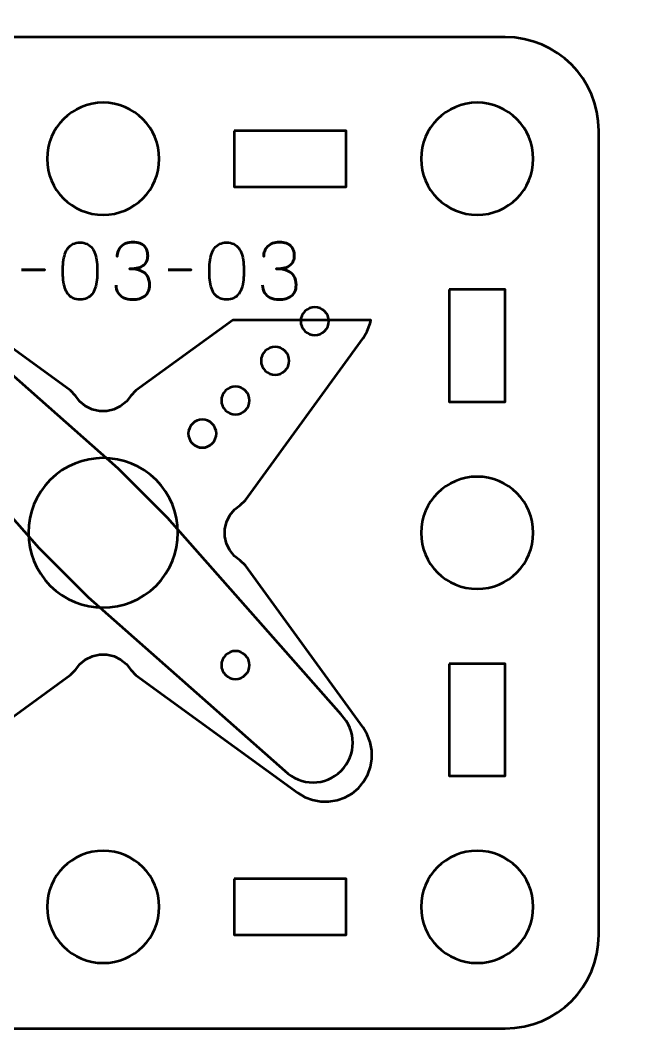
# Model space of a CAD drawing. Header units: centimetres. Extents: x -21 to 0, y -29.7 to 0.
# Drawn here: x -14.74 to -11.5, y -15.71 to -10.31 of the extents above; entities that cross this region are included whole.
import ezdxf

# ---------------------------------------------------------------- set-up
doc = ezdxf.new("R2010")
doc.units = ezdxf.units.CM
doc.header["$MEASUREMENT"] = 0
doc.layers.add('Layer 1', color=7, linetype='Continuous')

msp = doc.modelspace()

# ---------------------------------------------------------------- linework, layer by layer
at = {"layer": 'Layer 1', "color": 22, "lineweight": 53}
msp.add_open_spline([(-21.00003, -29.19995), (-21.00003, -29.19995), (-21.00003, -0.49992), (-21.00003, -0.49992), (-21.00003, -0.49992), (-21.00003, -0.22295), (-20.77694, 0.00004), (-20.49994, 0.00004), (-20.49994, 0.00004), (-20.49994, 0.00004), (-0.50008, 0.00004), (-0.50008, 0.00004), (-0.50008, 0.00004), (-0.22294, 0.00004), (0.00002, -0.22295), (0.00002, -0.49992), (0.00002, -0.49992), (0.00002, -0.49992), (0.00002, -29.19995), (0.00002, -29.19995), (0.00002, -29.19995), (0.00002, -29.47695), (-0.22294, -29.70004), (-0.50008, -29.70004), (-0.50008, -29.70004), (-0.50008, -29.70004), (-20.49994, -29.70004), (-20.49994, -29.70004), (-20.49994, -29.70004), (-20.77694, -29.70004), (-21.00003, -29.47695), (-21.00003, -29.19995)], degree=3, knots=[0, 0, 0, 0, 0.125, 0.125, 0.125, 0.125, 0.25, 0.25, 0.25, 0.25, 0.375, 0.375, 0.375, 0.375, 0.5, 0.5, 0.5, 0.5, 0.625, 0.625, 0.625, 0.625, 0.75, 0.75, 0.75, 0.75, 0.875, 0.875, 0.875, 0.875, 1, 1, 1, 1], dxfattribs=at)
at = {"layer": 'Layer 1', "color": 2, "lineweight": 53}
msp.add_open_spline([(-16.44994, -10.39997), (-16.44994, -10.39997), (-12.15007, -10.39997), (-12.15007, -10.39997), (-12.15007, -10.39997), (-11.87293, -10.39997), (-11.64997, -10.62306), (-11.64997, -10.90006), (-11.64997, -10.90006), (-11.64997, -10.90006), (-11.64997, -15.19993), (-11.64997, -15.19993), (-11.64997, -15.19993), (-11.64997, -15.47707), (-11.87293, -15.70003), (-12.15007, -15.70003), (-12.15007, -15.70003), (-12.15007, -15.70003), (-16.44994, -15.70003), (-16.44994, -15.70003), (-16.44994, -15.70003), (-16.72694, -15.70003), (-16.95003, -15.47707), (-16.95003, -15.19993), (-16.95003, -15.19993), (-16.95003, -15.19993), (-16.95003, -10.90006), (-16.95003, -10.90006), (-16.95003, -10.90006), (-16.95003, -10.62306), (-16.72694, -10.39997), (-16.44994, -10.39997)], degree=3, knots=[0, 0, 0, 0, 0.125, 0.125, 0.125, 0.125, 0.25, 0.25, 0.25, 0.25, 0.375, 0.375, 0.375, 0.375, 0.5, 0.5, 0.5, 0.5, 0.625, 0.625, 0.625, 0.625, 0.75, 0.75, 0.75, 0.75, 0.875, 0.875, 0.875, 0.875, 1, 1, 1, 1], dxfattribs=at)
at = {"layer": 'Layer 1', "lineweight": 53}
for points in [[(-13.99993, -11.05), (-13.99993, -11.21577), (-14.1343, -11.35), (-14.29993, -11.35), (-14.29993, -11.35), (-14.4657, -11.35), (-14.59993, -11.21577), (-14.59993, -11.05), (-14.59993, -11.05), (-14.59993, -10.88433), (-14.4657, -10.74999), (-14.29993, -10.74999), (-14.29993, -10.74999), (-14.1343, -10.74999), (-13.99993, -10.88433), (-13.99993, -11.05)], [(-12, -11.05), (-12, -11.21577), (-12.13433, -11.35), (-12.3, -11.35), (-12.3, -11.35), (-12.46563, -11.35), (-12.6, -11.21577), (-12.6, -11.05), (-12.6, -11.05), (-12.6, -10.88433), (-12.46563, -10.74999), (-12.3, -10.74999), (-12.3, -10.74999), (-12.13433, -10.74999), (-12, -10.88433), (-12, -11.05)], [(-13.60002, -10.90006), (-13.60002, -10.90006), (-13.00002, -10.90006), (-13.00002, -10.90006), (-13.00002, -10.90006), (-13.00002, -10.90006), (-13.00002, -11.20007), (-13.00002, -11.20007), (-13.00002, -11.20007), (-13.00002, -11.20007), (-13.60002, -11.20007), (-13.60002, -11.20007), (-13.60002, -11.20007), (-13.60002, -11.20007), (-13.60002, -10.90006), (-13.60002, -10.90006)], [(-12.45007, -11.75001), (-12.45007, -11.75001), (-12.15007, -11.75001), (-12.15007, -11.75001), (-12.15007, -11.75001), (-12.15007, -11.75001), (-12.15007, -12.35002), (-12.15007, -12.35002), (-12.15007, -12.35002), (-12.15007, -12.35002), (-12.45007, -12.35002), (-12.45007, -12.35002), (-12.45007, -12.35002), (-12.45007, -12.35002), (-12.45007, -11.75001), (-12.45007, -11.75001)], [(-12, -13.05007), (-12, -13.2157), (-12.13433, -13.35007), (-12.3, -13.35007), (-12.3, -13.35007), (-12.46563, -13.35007), (-12.6, -13.2157), (-12.6, -13.05007), (-12.6, -13.05007), (-12.6, -12.8843), (-12.46563, -12.75007), (-12.3, -12.75007), (-12.3, -12.75007), (-12.13433, -12.75007), (-12, -12.8843), (-12, -13.05007)], [(-12.45007, -13.74998), (-12.45007, -13.74998), (-12.15007, -13.74998), (-12.15007, -13.74998), (-12.15007, -13.74998), (-12.15007, -13.74998), (-12.15007, -14.34998), (-12.15007, -14.34998), (-12.15007, -14.34998), (-12.15007, -14.34998), (-12.45007, -14.34998), (-12.45007, -14.34998), (-12.45007, -14.34998), (-12.45007, -14.34998), (-12.45007, -13.74998), (-12.45007, -13.74998)], [(-13.99993, -15.05), (-13.99993, -15.21567), (-14.1343, -15.35), (-14.29993, -15.35), (-14.29993, -15.35), (-14.4657, -15.35), (-14.59993, -15.21567), (-14.59993, -15.05), (-14.59993, -15.05), (-14.59993, -14.88437), (-14.4657, -14.75), (-14.29993, -14.75), (-14.29993, -14.75), (-14.1343, -14.75), (-13.99993, -14.88437), (-13.99993, -15.05)], [(-12, -15.05), (-12, -15.21567), (-12.13433, -15.35), (-12.3, -15.35), (-12.3, -15.35), (-12.46563, -15.35), (-12.6, -15.21567), (-12.6, -15.05), (-12.6, -15.05), (-12.6, -14.88437), (-12.46563, -14.75), (-12.3, -14.75), (-12.3, -14.75), (-12.13433, -14.75), (-12, -14.88437), (-12, -15.05)], [(-13.60002, -14.89993), (-13.60002, -14.89993), (-13.00002, -14.89993), (-13.00002, -14.89993), (-13.00002, -14.89993), (-13.00002, -14.89993), (-13.00002, -15.19993), (-13.00002, -15.19993), (-13.00002, -15.19993), (-13.00002, -15.19993), (-13.60002, -15.19993), (-13.60002, -15.19993), (-13.60002, -15.19993), (-13.60002, -15.19993), (-13.60002, -14.89993), (-13.60002, -14.89993)]]:
    msp.add_open_spline(points, degree=3, knots=[0, 0, 0, 0, 0.25, 0.25, 0.25, 0.25, 0.5, 0.5, 0.5, 0.5, 0.75, 0.75, 0.75, 0.75, 1, 1, 1, 1], dxfattribs=at)
at = {"layer": 'Layer 1', "color": 30, "lineweight": 53}
for points, knots in [([(-14.42343, -11.80282), (-14.40862, -11.80275), (-14.39585, -11.80014), (-14.38519, -11.79506), (-14.38519, -11.79506), (-14.37461, -11.78998), (-14.36579, -11.78271), (-14.35874, -11.77347), (-14.35874, -11.77347), (-14.35175, -11.76416), (-14.34625, -11.75315), (-14.34216, -11.74045), (-14.34216, -11.74045), (-14.33813, -11.72775), (-14.33524, -11.71385), (-14.33362, -11.69861), (-14.33362, -11.69861), (-14.33192, -11.68337), (-14.33108, -11.66735), (-14.33115, -11.65042), (-14.33115, -11.65042), (-14.33108, -11.63356), (-14.33192, -11.61754), (-14.33362, -11.60237), (-14.33362, -11.60237), (-14.33524, -11.5872), (-14.33813, -11.57323), (-14.34216, -11.56053), (-14.34216, -11.56053), (-14.34625, -11.5479), (-14.35175, -11.5369), (-14.35874, -11.52751), (-14.35874, -11.52751), (-14.36579, -11.5182), (-14.37461, -11.51093), (-14.38519, -11.50585), (-14.38519, -11.50585), (-14.39585, -11.5007), (-14.40862, -11.49809), (-14.42343, -11.49802), (-14.42343, -11.49802), (-14.43825, -11.49809), (-14.45102, -11.5007), (-14.46168, -11.50585), (-14.46168, -11.50585), (-14.47226, -11.51093), (-14.48108, -11.5182), (-14.48813, -11.52751), (-14.48813, -11.52751), (-14.49512, -11.5369), (-14.50062, -11.5479), (-14.50471, -11.56053), (-14.50471, -11.56053), (-14.50874, -11.57323), (-14.51163, -11.5872), (-14.51325, -11.60237), (-14.51325, -11.60237), (-14.51494, -11.61754), (-14.51579, -11.63356), (-14.51572, -11.65042), (-14.51572, -11.65042), (-14.51579, -11.66735), (-14.51494, -11.68337), (-14.51325, -11.69861), (-14.51325, -11.69861), (-14.51163, -11.71385), (-14.50874, -11.72775), (-14.50471, -11.74045), (-14.50471, -11.74045), (-14.50062, -11.75315), (-14.49512, -11.76416), (-14.48813, -11.77347), (-14.48813, -11.77347), (-14.48108, -11.78271), (-14.47226, -11.78998), (-14.46168, -11.79506), (-14.46168, -11.79506), (-14.45102, -11.80014), (-14.43825, -11.80275), (-14.42343, -11.80282)], [0, 0, 0, 0, 0.05, 0.05, 0.05, 0.05, 0.1, 0.1, 0.1, 0.1, 0.15, 0.15, 0.15, 0.15, 0.2, 0.2, 0.2, 0.2, 0.25, 0.25, 0.25, 0.25, 0.3, 0.3, 0.3, 0.3, 0.35, 0.35, 0.35, 0.35, 0.4, 0.4, 0.4, 0.4, 0.45, 0.45, 0.45, 0.45, 0.5, 0.5, 0.5, 0.5, 0.55, 0.55, 0.55, 0.55, 0.6, 0.6, 0.6, 0.6, 0.65, 0.65, 0.65, 0.65, 0.7, 0.7, 0.7, 0.7, 0.75, 0.75, 0.75, 0.75, 0.8, 0.8, 0.8, 0.8, 0.85, 0.85, 0.85, 0.85, 0.9, 0.9, 0.9, 0.9, 0.95, 0.95, 0.95, 0.95, 1, 1, 1, 1]), ([(-14.42343, -11.80282), (-14.40862, -11.80275), (-14.39585, -11.80014), (-14.38519, -11.79506), (-14.38519, -11.79506), (-14.37461, -11.78998), (-14.36579, -11.78271), (-14.35874, -11.77347), (-14.35874, -11.77347), (-14.35175, -11.76416), (-14.34625, -11.75315), (-14.34216, -11.74045), (-14.34216, -11.74045), (-14.33813, -11.72775), (-14.33524, -11.71385), (-14.33362, -11.69861), (-14.33362, -11.69861), (-14.33192, -11.68337), (-14.33108, -11.66735), (-14.33115, -11.65042), (-14.33115, -11.65042), (-14.33108, -11.63356), (-14.33192, -11.61754), (-14.33362, -11.60237), (-14.33362, -11.60237), (-14.33524, -11.5872), (-14.33813, -11.57323), (-14.34216, -11.56053), (-14.34216, -11.56053), (-14.34625, -11.5479), (-14.35175, -11.5369), (-14.35874, -11.52751), (-14.35874, -11.52751), (-14.36579, -11.5182), (-14.37461, -11.51093), (-14.38519, -11.50585), (-14.38519, -11.50585), (-14.39585, -11.5007), (-14.40862, -11.49809), (-14.42343, -11.49802), (-14.42343, -11.49802), (-14.43825, -11.49809), (-14.45102, -11.5007), (-14.46168, -11.50585), (-14.46168, -11.50585), (-14.47226, -11.51093), (-14.48108, -11.5182), (-14.48813, -11.52751), (-14.48813, -11.52751), (-14.49512, -11.5369), (-14.50062, -11.5479), (-14.50471, -11.56053), (-14.50471, -11.56053), (-14.50874, -11.57323), (-14.51163, -11.5872), (-14.51325, -11.60237), (-14.51325, -11.60237), (-14.51494, -11.61754), (-14.51579, -11.63356), (-14.51572, -11.65042), (-14.51572, -11.65042), (-14.51579, -11.66735), (-14.51494, -11.68337), (-14.51325, -11.69861), (-14.51325, -11.69861), (-14.51163, -11.71385), (-14.50874, -11.72775), (-14.50471, -11.74045), (-14.50471, -11.74045), (-14.50062, -11.75315), (-14.49512, -11.76416), (-14.48813, -11.77347), (-14.48813, -11.77347), (-14.48108, -11.78271), (-14.47226, -11.78998), (-14.46168, -11.79506), (-14.46168, -11.79506), (-14.45102, -11.80014), (-14.43825, -11.80275), (-14.42343, -11.80282)], [0, 0, 0, 0, 0.05, 0.05, 0.05, 0.05, 0.1, 0.1, 0.1, 0.1, 0.15, 0.15, 0.15, 0.15, 0.2, 0.2, 0.2, 0.2, 0.25, 0.25, 0.25, 0.25, 0.3, 0.3, 0.3, 0.3, 0.35, 0.35, 0.35, 0.35, 0.4, 0.4, 0.4, 0.4, 0.45, 0.45, 0.45, 0.45, 0.5, 0.5, 0.5, 0.5, 0.55, 0.55, 0.55, 0.55, 0.6, 0.6, 0.6, 0.6, 0.65, 0.65, 0.65, 0.65, 0.7, 0.7, 0.7, 0.7, 0.75, 0.75, 0.75, 0.75, 0.8, 0.8, 0.8, 0.8, 0.85, 0.85, 0.85, 0.85, 0.9, 0.9, 0.9, 0.9, 0.95, 0.95, 0.95, 0.95, 1, 1, 1, 1]), ([(-14.23082, -11.7262), (-14.23075, -11.74144), (-14.22722, -11.7547), (-14.22024, -11.7662), (-14.22024, -11.7662), (-14.21325, -11.77763), (-14.2033, -11.78659), (-14.19032, -11.79301), (-14.19032, -11.79301), (-14.17734, -11.79943), (-14.16175, -11.80268), (-14.14361, -11.80282), (-14.14361, -11.80282), (-14.13, -11.80282), (-14.11765, -11.80141), (-14.10643, -11.79845), (-14.10643, -11.79845), (-14.09528, -11.79548), (-14.08569, -11.7909), (-14.07757, -11.78462), (-14.07757, -11.78462), (-14.06946, -11.77834), (-14.06325, -11.77022), (-14.05881, -11.76035), (-14.05881, -11.76035), (-14.05443, -11.7504), (-14.05225, -11.73847), (-14.05218, -11.7245), (-14.05218, -11.7245), (-14.0521, -11.70588), (-14.05591, -11.69014), (-14.06346, -11.67737), (-14.06346, -11.67737), (-14.07101, -11.6646), (-14.08273, -11.65501), (-14.09846, -11.64845), (-14.09846, -11.64845), (-14.11419, -11.64188), (-14.13437, -11.63857), (-14.15885, -11.63857), (-14.15885, -11.63857), (-14.14058, -11.63864), (-14.12527, -11.63695), (-14.11278, -11.63349), (-14.11278, -11.63349), (-14.10036, -11.63003), (-14.09042, -11.62516), (-14.08294, -11.61881), (-14.08294, -11.61881), (-14.07546, -11.61253), (-14.07003, -11.60505), (-14.06678, -11.59645), (-14.06678, -11.59645), (-14.06346, -11.58791), (-14.06184, -11.57853), (-14.06191, -11.5683), (-14.06191, -11.5683), (-14.06184, -11.55806), (-14.06325, -11.54861), (-14.06607, -11.53986), (-14.06607, -11.53986), (-14.06883, -11.53111), (-14.07334, -11.52342), (-14.07948, -11.51686), (-14.07948, -11.51686), (-14.08562, -11.5103), (-14.09373, -11.50515), (-14.10368, -11.50148), (-14.10368, -11.50148), (-14.1137, -11.49781), (-14.12591, -11.49598), (-14.14023, -11.49591), (-14.14023, -11.49591), (-14.15448, -11.49598), (-14.16697, -11.49809), (-14.17755, -11.50219), (-14.17755, -11.50219), (-14.18821, -11.50628), (-14.19695, -11.51185), (-14.20401, -11.51898), (-14.20401, -11.51898), (-14.21099, -11.5261), (-14.21622, -11.53422), (-14.21967, -11.54339), (-14.21967, -11.54339), (-14.2232, -11.55256), (-14.22489, -11.5623), (-14.22489, -11.57253), (-14.22489, -11.57253), (-14.22489, -11.5623), (-14.2232, -11.55256), (-14.21967, -11.54339), (-14.21967, -11.54339), (-14.21622, -11.53422), (-14.21099, -11.5261), (-14.20401, -11.51898), (-14.20401, -11.51898), (-14.19695, -11.51185), (-14.18821, -11.50628), (-14.17755, -11.50219), (-14.17755, -11.50219), (-14.16697, -11.49809), (-14.15448, -11.49598), (-14.14023, -11.49591), (-14.14023, -11.49591), (-14.12591, -11.49598), (-14.1137, -11.49781), (-14.10368, -11.50148), (-14.10368, -11.50148), (-14.09373, -11.50515), (-14.08562, -11.5103), (-14.07948, -11.51686), (-14.07948, -11.51686), (-14.07334, -11.52342), (-14.06883, -11.53111), (-14.06607, -11.53986), (-14.06607, -11.53986), (-14.06325, -11.54861), (-14.06184, -11.55806), (-14.06191, -11.5683), (-14.06191, -11.5683), (-14.06184, -11.57853), (-14.06346, -11.58791), (-14.06678, -11.59645), (-14.06678, -11.59645), (-14.07003, -11.60505), (-14.07546, -11.61253), (-14.08294, -11.61881), (-14.08294, -11.61881), (-14.09042, -11.62516), (-14.10036, -11.63003), (-14.11278, -11.63349), (-14.11278, -11.63349), (-14.12527, -11.63695), (-14.14058, -11.63864), (-14.15885, -11.63857), (-14.15885, -11.63857), (-14.13437, -11.63857), (-14.11419, -11.64188), (-14.09846, -11.64845), (-14.09846, -11.64845), (-14.08273, -11.65501), (-14.07101, -11.6646), (-14.06346, -11.67737), (-14.06346, -11.67737), (-14.05591, -11.69014), (-14.0521, -11.70588), (-14.05218, -11.7245), (-14.05218, -11.7245), (-14.05225, -11.73847), (-14.05443, -11.7504), (-14.05881, -11.76035), (-14.05881, -11.76035), (-14.06325, -11.77022), (-14.06946, -11.77834), (-14.07757, -11.78462), (-14.07757, -11.78462), (-14.08569, -11.7909), (-14.09528, -11.79548), (-14.10643, -11.79845), (-14.10643, -11.79845), (-14.11765, -11.80141), (-14.13, -11.80282), (-14.14361, -11.80282), (-14.14361, -11.80282), (-14.16175, -11.80268), (-14.17734, -11.79943), (-14.19032, -11.79301), (-14.19032, -11.79301), (-14.2033, -11.78659), (-14.21325, -11.77763), (-14.22024, -11.7662), (-14.22024, -11.7662), (-14.22722, -11.7547), (-14.23075, -11.74144), (-14.23082, -11.7262)], [0, 0, 0, 0, 0.0227273, 0.0227273, 0.0227273, 0.0227273, 0.0454545, 0.0454545, 0.0454545, 0.0454545, 0.0681818, 0.0681818, 0.0681818, 0.0681818, 0.0909091, 0.0909091, 0.0909091, 0.0909091, 0.1136364, 0.1136364, 0.1136364, 0.1136364, 0.1363636, 0.1363636, 0.1363636, 0.1363636, 0.1590909, 0.1590909, 0.1590909, 0.1590909, 0.1818182, 0.1818182, 0.1818182, 0.1818182, 0.2045455, 0.2045455, 0.2045455, 0.2045455, 0.2272727, 0.2272727, 0.2272727, 0.2272727, 0.25, 0.25, 0.25, 0.25, 0.2727273, 0.2727273, 0.2727273, 0.2727273, 0.2954545, 0.2954545, 0.2954545, 0.2954545, 0.3181818, 0.3181818, 0.3181818, 0.3181818, 0.3409091, 0.3409091, 0.3409091, 0.3409091, 0.3636364, 0.3636364, 0.3636364, 0.3636364, 0.3863636, 0.3863636, 0.3863636, 0.3863636, 0.4090909, 0.4090909, 0.4090909, 0.4090909, 0.4318182, 0.4318182, 0.4318182, 0.4318182, 0.4545455, 0.4545455, 0.4545455, 0.4545455, 0.4772727, 0.4772727, 0.4772727, 0.4772727, 0.5, 0.5, 0.5, 0.5, 0.5227273, 0.5227273, 0.5227273, 0.5227273, 0.5454545, 0.5454545, 0.5454545, 0.5454545, 0.5681818, 0.5681818, 0.5681818, 0.5681818, 0.5909091, 0.5909091, 0.5909091, 0.5909091, 0.6136364, 0.6136364, 0.6136364, 0.6136364, 0.6363636, 0.6363636, 0.6363636, 0.6363636, 0.6590909, 0.6590909, 0.6590909, 0.6590909, 0.6818182, 0.6818182, 0.6818182, 0.6818182, 0.7045455, 0.7045455, 0.7045455, 0.7045455, 0.7272727, 0.7272727, 0.7272727, 0.7272727, 0.75, 0.75, 0.75, 0.75, 0.7727273, 0.7727273, 0.7727273, 0.7727273, 0.7954545, 0.7954545, 0.7954545, 0.7954545, 0.8181818, 0.8181818, 0.8181818, 0.8181818, 0.8409091, 0.8409091, 0.8409091, 0.8409091, 0.8636364, 0.8636364, 0.8636364, 0.8636364, 0.8863636, 0.8863636, 0.8863636, 0.8863636, 0.9090909, 0.9090909, 0.9090909, 0.9090909, 0.9318182, 0.9318182, 0.9318182, 0.9318182, 0.9545455, 0.9545455, 0.9545455, 0.9545455, 0.9772727, 0.9772727, 0.9772727, 0.9772727, 1, 1, 1, 1]), ([(-13.63985, -11.80282), (-13.62504, -11.80275), (-13.61227, -11.80014), (-13.60161, -11.79506), (-13.60161, -11.79506), (-13.59103, -11.78998), (-13.58221, -11.78271), (-13.57516, -11.77347), (-13.57516, -11.77347), (-13.56817, -11.76416), (-13.56267, -11.75315), (-13.55858, -11.74045), (-13.55858, -11.74045), (-13.55455, -11.72775), (-13.55166, -11.71385), (-13.55004, -11.69861), (-13.55004, -11.69861), (-13.54834, -11.68337), (-13.5475, -11.66735), (-13.54757, -11.65042), (-13.54757, -11.65042), (-13.5475, -11.63356), (-13.54834, -11.61754), (-13.55004, -11.60237), (-13.55004, -11.60237), (-13.55166, -11.5872), (-13.55455, -11.57323), (-13.55858, -11.56053), (-13.55858, -11.56053), (-13.56267, -11.5479), (-13.56817, -11.5369), (-13.57516, -11.52751), (-13.57516, -11.52751), (-13.58221, -11.5182), (-13.59103, -11.51093), (-13.60161, -11.50585), (-13.60161, -11.50585), (-13.61227, -11.5007), (-13.62504, -11.49809), (-13.63985, -11.49802), (-13.63985, -11.49802), (-13.65467, -11.49809), (-13.66744, -11.5007), (-13.6781, -11.50585), (-13.6781, -11.50585), (-13.68868, -11.51093), (-13.6975, -11.5182), (-13.70455, -11.52751), (-13.70455, -11.52751), (-13.71154, -11.5369), (-13.71704, -11.5479), (-13.72113, -11.56053), (-13.72113, -11.56053), (-13.72516, -11.57323), (-13.72805, -11.5872), (-13.72967, -11.60237), (-13.72967, -11.60237), (-13.73136, -11.61754), (-13.73221, -11.63356), (-13.73214, -11.65042), (-13.73214, -11.65042), (-13.73221, -11.66735), (-13.73136, -11.68337), (-13.72967, -11.69861), (-13.72967, -11.69861), (-13.72805, -11.71385), (-13.72516, -11.72775), (-13.72113, -11.74045), (-13.72113, -11.74045), (-13.71704, -11.75315), (-13.71154, -11.76416), (-13.70455, -11.77347), (-13.70455, -11.77347), (-13.6975, -11.78271), (-13.68868, -11.78998), (-13.6781, -11.79506), (-13.6781, -11.79506), (-13.66744, -11.80014), (-13.65467, -11.80275), (-13.63985, -11.80282)], [0, 0, 0, 0, 0.05, 0.05, 0.05, 0.05, 0.1, 0.1, 0.1, 0.1, 0.15, 0.15, 0.15, 0.15, 0.2, 0.2, 0.2, 0.2, 0.25, 0.25, 0.25, 0.25, 0.3, 0.3, 0.3, 0.3, 0.35, 0.35, 0.35, 0.35, 0.4, 0.4, 0.4, 0.4, 0.45, 0.45, 0.45, 0.45, 0.5, 0.5, 0.5, 0.5, 0.55, 0.55, 0.55, 0.55, 0.6, 0.6, 0.6, 0.6, 0.65, 0.65, 0.65, 0.65, 0.7, 0.7, 0.7, 0.7, 0.75, 0.75, 0.75, 0.75, 0.8, 0.8, 0.8, 0.8, 0.85, 0.85, 0.85, 0.85, 0.9, 0.9, 0.9, 0.9, 0.95, 0.95, 0.95, 0.95, 1, 1, 1, 1]), ([(-13.63985, -11.80282), (-13.62504, -11.80275), (-13.61227, -11.80014), (-13.60161, -11.79506), (-13.60161, -11.79506), (-13.59103, -11.78998), (-13.58221, -11.78271), (-13.57516, -11.77347), (-13.57516, -11.77347), (-13.56817, -11.76416), (-13.56267, -11.75315), (-13.55858, -11.74045), (-13.55858, -11.74045), (-13.55455, -11.72775), (-13.55166, -11.71385), (-13.55004, -11.69861), (-13.55004, -11.69861), (-13.54834, -11.68337), (-13.5475, -11.66735), (-13.54757, -11.65042), (-13.54757, -11.65042), (-13.5475, -11.63356), (-13.54834, -11.61754), (-13.55004, -11.60237), (-13.55004, -11.60237), (-13.55166, -11.5872), (-13.55455, -11.57323), (-13.55858, -11.56053), (-13.55858, -11.56053), (-13.56267, -11.5479), (-13.56817, -11.5369), (-13.57516, -11.52751), (-13.57516, -11.52751), (-13.58221, -11.5182), (-13.59103, -11.51093), (-13.60161, -11.50585), (-13.60161, -11.50585), (-13.61227, -11.5007), (-13.62504, -11.49809), (-13.63985, -11.49802), (-13.63985, -11.49802), (-13.65467, -11.49809), (-13.66744, -11.5007), (-13.6781, -11.50585), (-13.6781, -11.50585), (-13.68868, -11.51093), (-13.6975, -11.5182), (-13.70455, -11.52751), (-13.70455, -11.52751), (-13.71154, -11.5369), (-13.71704, -11.5479), (-13.72113, -11.56053), (-13.72113, -11.56053), (-13.72516, -11.57323), (-13.72805, -11.5872), (-13.72967, -11.60237), (-13.72967, -11.60237), (-13.73136, -11.61754), (-13.73221, -11.63356), (-13.73214, -11.65042), (-13.73214, -11.65042), (-13.73221, -11.66735), (-13.73136, -11.68337), (-13.72967, -11.69861), (-13.72967, -11.69861), (-13.72805, -11.71385), (-13.72516, -11.72775), (-13.72113, -11.74045), (-13.72113, -11.74045), (-13.71704, -11.75315), (-13.71154, -11.76416), (-13.70455, -11.77347), (-13.70455, -11.77347), (-13.6975, -11.78271), (-13.68868, -11.78998), (-13.6781, -11.79506), (-13.6781, -11.79506), (-13.66744, -11.80014), (-13.65467, -11.80275), (-13.63985, -11.80282)], [0, 0, 0, 0, 0.05, 0.05, 0.05, 0.05, 0.1, 0.1, 0.1, 0.1, 0.15, 0.15, 0.15, 0.15, 0.2, 0.2, 0.2, 0.2, 0.25, 0.25, 0.25, 0.25, 0.3, 0.3, 0.3, 0.3, 0.35, 0.35, 0.35, 0.35, 0.4, 0.4, 0.4, 0.4, 0.45, 0.45, 0.45, 0.45, 0.5, 0.5, 0.5, 0.5, 0.55, 0.55, 0.55, 0.55, 0.6, 0.6, 0.6, 0.6, 0.65, 0.65, 0.65, 0.65, 0.7, 0.7, 0.7, 0.7, 0.75, 0.75, 0.75, 0.75, 0.8, 0.8, 0.8, 0.8, 0.85, 0.85, 0.85, 0.85, 0.9, 0.9, 0.9, 0.9, 0.95, 0.95, 0.95, 0.95, 1, 1, 1, 1]), ([(-13.44724, -11.7262), (-13.44717, -11.74144), (-13.44364, -11.7547), (-13.43666, -11.7662), (-13.43666, -11.7662), (-13.42967, -11.77763), (-13.41972, -11.78659), (-13.40674, -11.79301), (-13.40674, -11.79301), (-13.39376, -11.79943), (-13.37817, -11.80268), (-13.36003, -11.80282), (-13.36003, -11.80282), (-13.34642, -11.80282), (-13.33407, -11.80141), (-13.32285, -11.79845), (-13.32285, -11.79845), (-13.3117, -11.79548), (-13.30211, -11.7909), (-13.29399, -11.78462), (-13.29399, -11.78462), (-13.28588, -11.77834), (-13.27967, -11.77022), (-13.27523, -11.76035), (-13.27523, -11.76035), (-13.27085, -11.7504), (-13.26867, -11.73847), (-13.2686, -11.7245), (-13.2686, -11.7245), (-13.26852, -11.70588), (-13.27233, -11.69014), (-13.27988, -11.67737), (-13.27988, -11.67737), (-13.28743, -11.6646), (-13.29915, -11.65501), (-13.31488, -11.64845), (-13.31488, -11.64845), (-13.33061, -11.64188), (-13.35079, -11.63857), (-13.37527, -11.63857), (-13.37527, -11.63857), (-13.357, -11.63864), (-13.34169, -11.63695), (-13.3292, -11.63349), (-13.3292, -11.63349), (-13.31678, -11.63003), (-13.30684, -11.62516), (-13.29936, -11.61881), (-13.29936, -11.61881), (-13.29188, -11.61253), (-13.28645, -11.60505), (-13.2832, -11.59645), (-13.2832, -11.59645), (-13.27988, -11.58791), (-13.27826, -11.57853), (-13.27833, -11.5683), (-13.27833, -11.5683), (-13.27826, -11.55806), (-13.27967, -11.54861), (-13.28249, -11.53986), (-13.28249, -11.53986), (-13.28525, -11.53111), (-13.28976, -11.52342), (-13.2959, -11.51686), (-13.2959, -11.51686), (-13.30204, -11.5103), (-13.31015, -11.50515), (-13.3201, -11.50148), (-13.3201, -11.50148), (-13.33012, -11.49781), (-13.34233, -11.49598), (-13.35665, -11.49591), (-13.35665, -11.49591), (-13.3709, -11.49598), (-13.38339, -11.49809), (-13.39397, -11.50219), (-13.39397, -11.50219), (-13.40463, -11.50628), (-13.41337, -11.51185), (-13.42043, -11.51898), (-13.42043, -11.51898), (-13.42741, -11.5261), (-13.43264, -11.53422), (-13.43609, -11.54339), (-13.43609, -11.54339), (-13.43962, -11.55256), (-13.44131, -11.5623), (-13.44131, -11.57253), (-13.44131, -11.57253), (-13.44131, -11.5623), (-13.43962, -11.55256), (-13.43609, -11.54339), (-13.43609, -11.54339), (-13.43264, -11.53422), (-13.42741, -11.5261), (-13.42043, -11.51898), (-13.42043, -11.51898), (-13.41337, -11.51185), (-13.40463, -11.50628), (-13.39397, -11.50219), (-13.39397, -11.50219), (-13.38339, -11.49809), (-13.3709, -11.49598), (-13.35665, -11.49591), (-13.35665, -11.49591), (-13.34233, -11.49598), (-13.33012, -11.49781), (-13.3201, -11.50148), (-13.3201, -11.50148), (-13.31015, -11.50515), (-13.30204, -11.5103), (-13.2959, -11.51686), (-13.2959, -11.51686), (-13.28976, -11.52342), (-13.28525, -11.53111), (-13.28249, -11.53986), (-13.28249, -11.53986), (-13.27967, -11.54861), (-13.27826, -11.55806), (-13.27833, -11.5683), (-13.27833, -11.5683), (-13.27826, -11.57853), (-13.27988, -11.58791), (-13.2832, -11.59645), (-13.2832, -11.59645), (-13.28645, -11.60505), (-13.29188, -11.61253), (-13.29936, -11.61881), (-13.29936, -11.61881), (-13.30684, -11.62516), (-13.31678, -11.63003), (-13.3292, -11.63349), (-13.3292, -11.63349), (-13.34169, -11.63695), (-13.357, -11.63864), (-13.37527, -11.63857), (-13.37527, -11.63857), (-13.35079, -11.63857), (-13.33061, -11.64188), (-13.31488, -11.64845), (-13.31488, -11.64845), (-13.29915, -11.65501), (-13.28743, -11.6646), (-13.27988, -11.67737), (-13.27988, -11.67737), (-13.27233, -11.69014), (-13.26852, -11.70588), (-13.2686, -11.7245), (-13.2686, -11.7245), (-13.26867, -11.73847), (-13.27085, -11.7504), (-13.27523, -11.76035), (-13.27523, -11.76035), (-13.27967, -11.77022), (-13.28588, -11.77834), (-13.29399, -11.78462), (-13.29399, -11.78462), (-13.30211, -11.7909), (-13.3117, -11.79548), (-13.32285, -11.79845), (-13.32285, -11.79845), (-13.33407, -11.80141), (-13.34642, -11.80282), (-13.36003, -11.80282), (-13.36003, -11.80282), (-13.37817, -11.80268), (-13.39376, -11.79943), (-13.40674, -11.79301), (-13.40674, -11.79301), (-13.41972, -11.78659), (-13.42967, -11.77763), (-13.43666, -11.7662), (-13.43666, -11.7662), (-13.44364, -11.7547), (-13.44717, -11.74144), (-13.44724, -11.7262)], [0, 0, 0, 0, 0.0227273, 0.0227273, 0.0227273, 0.0227273, 0.0454545, 0.0454545, 0.0454545, 0.0454545, 0.0681818, 0.0681818, 0.0681818, 0.0681818, 0.0909091, 0.0909091, 0.0909091, 0.0909091, 0.1136364, 0.1136364, 0.1136364, 0.1136364, 0.1363636, 0.1363636, 0.1363636, 0.1363636, 0.1590909, 0.1590909, 0.1590909, 0.1590909, 0.1818182, 0.1818182, 0.1818182, 0.1818182, 0.2045455, 0.2045455, 0.2045455, 0.2045455, 0.2272727, 0.2272727, 0.2272727, 0.2272727, 0.25, 0.25, 0.25, 0.25, 0.2727273, 0.2727273, 0.2727273, 0.2727273, 0.2954545, 0.2954545, 0.2954545, 0.2954545, 0.3181818, 0.3181818, 0.3181818, 0.3181818, 0.3409091, 0.3409091, 0.3409091, 0.3409091, 0.3636364, 0.3636364, 0.3636364, 0.3636364, 0.3863636, 0.3863636, 0.3863636, 0.3863636, 0.4090909, 0.4090909, 0.4090909, 0.4090909, 0.4318182, 0.4318182, 0.4318182, 0.4318182, 0.4545455, 0.4545455, 0.4545455, 0.4545455, 0.4772727, 0.4772727, 0.4772727, 0.4772727, 0.5, 0.5, 0.5, 0.5, 0.5227273, 0.5227273, 0.5227273, 0.5227273, 0.5454545, 0.5454545, 0.5454545, 0.5454545, 0.5681818, 0.5681818, 0.5681818, 0.5681818, 0.5909091, 0.5909091, 0.5909091, 0.5909091, 0.6136364, 0.6136364, 0.6136364, 0.6136364, 0.6363636, 0.6363636, 0.6363636, 0.6363636, 0.6590909, 0.6590909, 0.6590909, 0.6590909, 0.6818182, 0.6818182, 0.6818182, 0.6818182, 0.7045455, 0.7045455, 0.7045455, 0.7045455, 0.7272727, 0.7272727, 0.7272727, 0.7272727, 0.75, 0.75, 0.75, 0.75, 0.7727273, 0.7727273, 0.7727273, 0.7727273, 0.7954545, 0.7954545, 0.7954545, 0.7954545, 0.8181818, 0.8181818, 0.8181818, 0.8181818, 0.8409091, 0.8409091, 0.8409091, 0.8409091, 0.8636364, 0.8636364, 0.8636364, 0.8636364, 0.8863636, 0.8863636, 0.8863636, 0.8863636, 0.9090909, 0.9090909, 0.9090909, 0.9090909, 0.9318182, 0.9318182, 0.9318182, 0.9318182, 0.9545455, 0.9545455, 0.9545455, 0.9545455, 0.9772727, 0.9772727, 0.9772727, 0.9772727, 1, 1, 1, 1]), ([(-14.73585, -11.64322), (-14.73585, -11.64322), (-14.61266, -11.64322), (-14.61266, -11.64322), (-14.61266, -11.64322), (-14.61266, -11.64322), (-14.73585, -11.64322), (-14.73585, -11.64322)], [0, 0, 0, 0, 0.5, 0.5, 0.5, 0.5, 1, 1, 1, 1]), ([(-13.95227, -11.64322), (-13.95227, -11.64322), (-13.82908, -11.64322), (-13.82908, -11.64322), (-13.82908, -11.64322), (-13.82908, -11.64322), (-13.95227, -11.64322), (-13.95227, -11.64322)], [0, 0, 0, 0, 0.5, 0.5, 0.5, 0.5, 1, 1, 1, 1]), ([(-14.99367, -11.91251), (-14.99367, -11.91251), (-14.47531, -12.28937), (-14.47531, -12.28937), (-14.47531, -12.28937), (-14.47531, -12.28937), (-14.44844, -12.31738), (-14.44844, -12.31738), (-14.44844, -12.31738), (-14.44844, -12.31738), (-14.42434, -12.34819), (-14.42434, -12.34819), (-14.42434, -12.34819), (-14.42434, -12.34819), (-14.3941, -12.37283), (-14.3941, -12.37283), (-14.3941, -12.37283), (-14.3941, -12.37283), (-14.35882, -12.3902), (-14.35882, -12.3902), (-14.35882, -12.3902), (-14.35882, -12.3902), (-14.3196, -12.39916), (-14.3196, -12.39916), (-14.3196, -12.39916), (-14.3196, -12.39916), (-14.28039, -12.39914), (-14.28039, -12.39914), (-14.28039, -12.39914), (-14.28039, -12.39914), (-14.24231, -12.39019), (-14.24231, -12.39019), (-14.24231, -12.39019), (-14.24231, -12.39019), (-14.20645, -12.37338), (-14.20645, -12.37338), (-14.20645, -12.37338), (-14.20645, -12.37338), (-14.17565, -12.34818), (-14.17565, -12.34818), (-14.17565, -12.34818), (-14.17565, -12.34818), (-14.15158, -12.31738), (-14.15158, -12.31738), (-14.15158, -12.31738), (-14.15158, -12.31738), (-14.12525, -12.28881), (-14.12525, -12.28881), (-14.12525, -12.28881), (-14.12525, -12.28881), (-13.60674, -11.91251), (-13.60674, -11.91251), (-13.60674, -11.91251), (-13.60674, -11.91251), (-12.86897, -11.91251), (-12.86897, -11.91251), (-12.86897, -11.91251), (-12.86897, -11.91251), (-12.87227, -11.9309), (-12.87227, -11.9309), (-12.87227, -11.9309), (-12.87227, -11.9309), (-12.88738, -11.97178), (-12.88738, -11.97178), (-12.88738, -11.97178), (-12.88738, -11.97178), (-12.91036, -12.00932), (-12.91036, -12.00932), (-12.91036, -12.00932), (-12.91036, -12.00932), (-13.53937, -12.87469), (-13.53937, -12.87469), (-13.53937, -12.87469), (-13.53937, -12.87469), (-13.56737, -12.90159), (-13.56737, -12.90159), (-13.56737, -12.90159), (-13.56737, -12.90159), (-13.59817, -12.92566), (-13.59817, -12.92566), (-13.59817, -12.92566), (-13.59817, -12.92566), (-13.62337, -12.95646), (-13.62337, -12.95646), (-13.62337, -12.95646), (-13.62337, -12.95646), (-13.64018, -12.99232), (-13.64018, -12.99232), (-13.64018, -12.99232), (-13.64018, -12.99232), (-13.64914, -13.03039), (-13.64914, -13.03039), (-13.64914, -13.03039), (-13.64914, -13.03039), (-13.64915, -13.06962), (-13.64915, -13.06962), (-13.64915, -13.06962), (-13.64915, -13.06962), (-13.64075, -13.10827), (-13.64075, -13.10827), (-13.64075, -13.10827), (-13.64075, -13.10827), (-13.62338, -13.14356), (-13.62338, -13.14356), (-13.62338, -13.14356), (-13.62338, -13.14356), (-13.59818, -13.17435), (-13.59818, -13.17435), (-13.59818, -13.17435), (-13.59818, -13.17435), (-13.56737, -13.19844), (-13.56737, -13.19844), (-13.56737, -13.19844), (-13.56737, -13.19844), (-13.53937, -13.22532), (-13.53937, -13.22532), (-13.53937, -13.22532), (-13.53937, -13.22532), (-12.91036, -14.0907), (-12.91036, -14.0907), (-12.91036, -14.0907), (-12.91036, -14.0907), (-12.8874, -14.12822), (-12.8874, -14.12822), (-12.8874, -14.12822), (-12.8874, -14.12822), (-12.8717, -14.16966), (-12.8717, -14.16966), (-12.8717, -14.16966), (-12.8717, -14.16966), (-12.86388, -14.21336), (-12.86388, -14.21336), (-12.86388, -14.21336), (-12.86388, -14.21336), (-12.86331, -14.2576), (-12.86331, -14.2576), (-12.86331, -14.2576), (-12.86331, -14.2576), (-12.87059, -14.30074), (-12.87059, -14.30074), (-12.87059, -14.30074), (-12.87059, -14.30074), (-12.88516, -14.34219), (-12.88516, -14.34219), (-12.88516, -14.34219), (-12.88516, -14.34219), (-12.907, -14.38083), (-12.907, -14.38083), (-12.907, -14.38083), (-12.907, -14.38083), (-12.935, -14.41443), (-12.935, -14.41443), (-12.935, -14.41443), (-12.935, -14.41443), (-12.96917, -14.443), (-12.96917, -14.443), (-12.96917, -14.443), (-12.96917, -14.443), (-13.00783, -14.46486), (-13.00783, -14.46486), (-13.00783, -14.46486), (-13.00783, -14.46486), (-13.04927, -14.47942), (-13.04927, -14.47942), (-13.04927, -14.47942), (-13.04927, -14.47942), (-13.09241, -14.48669), (-13.09241, -14.48669), (-13.09241, -14.48669), (-13.09241, -14.48669), (-13.13665, -14.48613), (-13.13665, -14.48613), (-13.13665, -14.48613), (-13.13665, -14.48613), (-13.18034, -14.4783), (-13.18034, -14.4783), (-13.18034, -14.4783), (-13.18034, -14.4783), (-13.22179, -14.46262), (-13.22179, -14.46262), (-13.22179, -14.46262), (-13.22179, -14.46262), (-13.25931, -14.43965), (-13.25931, -14.43965), (-13.25931, -14.43965), (-13.25931, -14.43965), (-14.12469, -13.81064), (-14.12469, -13.81064), (-14.12469, -13.81064), (-14.12469, -13.81064), (-14.15157, -13.78264), (-14.15157, -13.78264), (-14.15157, -13.78264), (-14.15157, -13.78264), (-14.17566, -13.75182), (-14.17566, -13.75182), (-14.17566, -13.75182), (-14.17566, -13.75182), (-14.20646, -13.72664), (-14.20646, -13.72664), (-14.20646, -13.72664), (-14.20646, -13.72664), (-14.24175, -13.70926), (-14.24175, -13.70926), (-14.24175, -13.70926), (-14.24175, -13.70926), (-14.2804, -13.70086), (-14.2804, -13.70086), (-14.2804, -13.70086), (-14.2804, -13.70086), (-14.31962, -13.70086), (-14.31962, -13.70086), (-14.31962, -13.70086), (-14.31962, -13.70086), (-14.35769, -13.70984), (-14.35769, -13.70984), (-14.35769, -13.70984), (-14.35769, -13.70984), (-14.39354, -13.72663), (-14.39354, -13.72663), (-14.39354, -13.72663), (-14.39354, -13.72663), (-14.42434, -13.75184), (-14.42434, -13.75184), (-14.42434, -13.75184), (-14.42434, -13.75184), (-14.44843, -13.78264), (-14.44843, -13.78264), (-14.44843, -13.78264), (-14.44843, -13.78264), (-14.47475, -13.81008), (-14.47475, -13.81008), (-14.47475, -13.81008), (-14.47475, -13.81008), (-15.34068, -14.43964), (-15.34068, -14.43964), (-15.34068, -14.43964), (-15.34068, -14.43964), (-15.37822, -14.46261), (-15.37822, -14.46261), (-15.37822, -14.46261), (-15.37822, -14.46261), (-15.41911, -14.47773), (-15.41911, -14.47773), (-15.41911, -14.47773), (-15.41911, -14.47773), (-15.46279, -14.48557), (-15.46279, -14.48557), (-15.46279, -14.48557), (-15.46279, -14.48557), (-15.50704, -14.48614), (-15.50704, -14.48614), (-15.50704, -14.48614), (-15.50704, -14.48614), (-15.55017, -14.47886), (-15.55017, -14.47886), (-15.55017, -14.47886), (-15.55017, -14.47886), (-15.59162, -14.46428), (-15.59162, -14.46428), (-15.59162, -14.46428), (-15.59162, -14.46428), (-15.63027, -14.44245), (-15.63027, -14.44245), (-15.63027, -14.44245), (-15.63027, -14.44245), (-15.66444, -14.41389), (-15.66444, -14.41389), (-15.66444, -14.41389), (-15.66444, -14.41389), (-15.69244, -14.38027), (-15.69244, -14.38027), (-15.69244, -14.38027), (-15.69244, -14.38027), (-15.71428, -14.34162), (-15.71428, -14.34162), (-15.71428, -14.34162), (-15.71428, -14.34162), (-15.72885, -14.30018), (-15.72885, -14.30018), (-15.72885, -14.30018), (-15.72885, -14.30018), (-15.73669, -14.25649), (-15.73669, -14.25649), (-15.73669, -14.25649), (-15.73669, -14.25649), (-15.73612, -14.21224), (-15.73612, -14.21224), (-15.73612, -14.21224), (-15.73612, -14.21224), (-15.72773, -14.16912), (-15.72773, -14.16912), (-15.72773, -14.16912), (-15.72773, -14.16912), (-15.7126, -14.12822), (-15.7126, -14.12822), (-15.7126, -14.12822), (-15.7126, -14.12822), (-15.68963, -14.09069), (-15.68963, -14.09069), (-15.68963, -14.09069), (-15.68963, -14.09069), (-15.06063, -13.2242), (-15.06063, -13.2242), (-15.06063, -13.2242), (-15.06063, -13.2242), (-15.03263, -13.19844), (-15.03263, -13.19844), (-15.03263, -13.19844), (-15.03263, -13.19844), (-15.00182, -13.17436), (-15.00182, -13.17436), (-15.00182, -13.17436), (-15.00182, -13.17436), (-14.97662, -13.14355), (-14.97662, -13.14355), (-14.97662, -13.14355), (-14.97662, -13.14355), (-14.95982, -13.10771), (-14.95982, -13.10771), (-14.95982, -13.10771), (-14.95982, -13.10771), (-14.95086, -13.06962), (-14.95086, -13.06962), (-14.95086, -13.06962), (-14.95086, -13.06962), (-14.95085, -13.03041), (-14.95085, -13.03041), (-14.95085, -13.03041), (-14.95085, -13.03041), (-14.95982, -12.9912), (-14.95982, -12.9912), (-14.95982, -12.9912), (-14.95982, -12.9912), (-14.97718, -12.95591), (-14.97718, -12.95591), (-14.97718, -12.95591), (-14.97718, -12.95591), (-15.00182, -12.92566), (-15.00182, -12.92566), (-15.00182, -12.92566), (-15.00182, -12.92566), (-15.03263, -12.90158), (-15.03263, -12.90158), (-15.03263, -12.90158), (-15.03263, -12.90158), (-15.06063, -12.87469), (-15.06063, -12.87469), (-15.06063, -12.87469), (-15.06063, -12.87469), (-15.69021, -12.00875), (-15.69021, -12.00875), (-15.69021, -12.00875), (-15.69021, -12.00875), (-15.71317, -11.97123), (-15.71317, -11.97123), (-15.71317, -11.97123), (-15.71317, -11.97123), (-15.72886, -11.92978), (-15.72886, -11.92978), (-15.72886, -11.92978), (-15.72886, -11.92978), (-15.73195, -11.91251), (-15.73195, -11.91251), (-15.73195, -11.91251), (-15.73195, -11.91251), (-14.99367, -11.91251), (-14.99367, -11.91251)], [0, 0, 0, 0, 0.0108696, 0.0108696, 0.0108696, 0.0108696, 0.0217391, 0.0217391, 0.0217391, 0.0217391, 0.0326087, 0.0326087, 0.0326087, 0.0326087, 0.0434783, 0.0434783, 0.0434783, 0.0434783, 0.0543478, 0.0543478, 0.0543478, 0.0543478, 0.0652174, 0.0652174, 0.0652174, 0.0652174, 0.076087, 0.076087, 0.076087, 0.076087, 0.0869565, 0.0869565, 0.0869565, 0.0869565, 0.0978261, 0.0978261, 0.0978261, 0.0978261, 0.1086957, 0.1086957, 0.1086957, 0.1086957, 0.1195652, 0.1195652, 0.1195652, 0.1195652, 0.1304348, 0.1304348, 0.1304348, 0.1304348, 0.1413043, 0.1413043, 0.1413043, 0.1413043, 0.1521739, 0.1521739, 0.1521739, 0.1521739, 0.1630435, 0.1630435, 0.1630435, 0.1630435, 0.173913, 0.173913, 0.173913, 0.173913, 0.1847826, 0.1847826, 0.1847826, 0.1847826, 0.1956522, 0.1956522, 0.1956522, 0.1956522, 0.2065217, 0.2065217, 0.2065217, 0.2065217, 0.2173913, 0.2173913, 0.2173913, 0.2173913, 0.2282609, 0.2282609, 0.2282609, 0.2282609, 0.2391304, 0.2391304, 0.2391304, 0.2391304, 0.25, 0.25, 0.25, 0.25, 0.2608696, 0.2608696, 0.2608696, 0.2608696, 0.2717391, 0.2717391, 0.2717391, 0.2717391, 0.2826087, 0.2826087, 0.2826087, 0.2826087, 0.2934783, 0.2934783, 0.2934783, 0.2934783, 0.3043478, 0.3043478, 0.3043478, 0.3043478, 0.3152174, 0.3152174, 0.3152174, 0.3152174, 0.326087, 0.326087, 0.326087, 0.326087, 0.3369565, 0.3369565, 0.3369565, 0.3369565, 0.3478261, 0.3478261, 0.3478261, 0.3478261, 0.3586957, 0.3586957, 0.3586957, 0.3586957, 0.3695652, 0.3695652, 0.3695652, 0.3695652, 0.3804348, 0.3804348, 0.3804348, 0.3804348, 0.3913043, 0.3913043, 0.3913043, 0.3913043, 0.4021739, 0.4021739, 0.4021739, 0.4021739, 0.4130435, 0.4130435, 0.4130435, 0.4130435, 0.423913, 0.423913, 0.423913, 0.423913, 0.4347826, 0.4347826, 0.4347826, 0.4347826, 0.4456522, 0.4456522, 0.4456522, 0.4456522, 0.4565217, 0.4565217, 0.4565217, 0.4565217, 0.4673913, 0.4673913, 0.4673913, 0.4673913, 0.4782609, 0.4782609, 0.4782609, 0.4782609, 0.4891304, 0.4891304, 0.4891304, 0.4891304, 0.5, 0.5, 0.5, 0.5, 0.5108696, 0.5108696, 0.5108696, 0.5108696, 0.5217391, 0.5217391, 0.5217391, 0.5217391, 0.5326087, 0.5326087, 0.5326087, 0.5326087, 0.5434783, 0.5434783, 0.5434783, 0.5434783, 0.5543478, 0.5543478, 0.5543478, 0.5543478, 0.5652174, 0.5652174, 0.5652174, 0.5652174, 0.576087, 0.576087, 0.576087, 0.576087, 0.5869565, 0.5869565, 0.5869565, 0.5869565, 0.5978261, 0.5978261, 0.5978261, 0.5978261, 0.6086957, 0.6086957, 0.6086957, 0.6086957, 0.6195652, 0.6195652, 0.6195652, 0.6195652, 0.6304348, 0.6304348, 0.6304348, 0.6304348, 0.6413043, 0.6413043, 0.6413043, 0.6413043, 0.6521739, 0.6521739, 0.6521739, 0.6521739, 0.6630435, 0.6630435, 0.6630435, 0.6630435, 0.673913, 0.673913, 0.673913, 0.673913, 0.6847826, 0.6847826, 0.6847826, 0.6847826, 0.6956522, 0.6956522, 0.6956522, 0.6956522, 0.7065217, 0.7065217, 0.7065217, 0.7065217, 0.7173913, 0.7173913, 0.7173913, 0.7173913, 0.7282609, 0.7282609, 0.7282609, 0.7282609, 0.7391304, 0.7391304, 0.7391304, 0.7391304, 0.75, 0.75, 0.75, 0.75, 0.7608696, 0.7608696, 0.7608696, 0.7608696, 0.7717391, 0.7717391, 0.7717391, 0.7717391, 0.7826087, 0.7826087, 0.7826087, 0.7826087, 0.7934783, 0.7934783, 0.7934783, 0.7934783, 0.8043478, 0.8043478, 0.8043478, 0.8043478, 0.8152174, 0.8152174, 0.8152174, 0.8152174, 0.826087, 0.826087, 0.826087, 0.826087, 0.8369565, 0.8369565, 0.8369565, 0.8369565, 0.8478261, 0.8478261, 0.8478261, 0.8478261, 0.8586957, 0.8586957, 0.8586957, 0.8586957, 0.8695652, 0.8695652, 0.8695652, 0.8695652, 0.8804348, 0.8804348, 0.8804348, 0.8804348, 0.8913043, 0.8913043, 0.8913043, 0.8913043, 0.9021739, 0.9021739, 0.9021739, 0.9021739, 0.9130435, 0.9130435, 0.9130435, 0.9130435, 0.923913, 0.923913, 0.923913, 0.923913, 0.9347826, 0.9347826, 0.9347826, 0.9347826, 0.9456522, 0.9456522, 0.9456522, 0.9456522, 0.9565217, 0.9565217, 0.9565217, 0.9565217, 0.9673913, 0.9673913, 0.9673913, 0.9673913, 0.9782609, 0.9782609, 0.9782609, 0.9782609, 0.9891304, 0.9891304, 0.9891304, 0.9891304, 1, 1, 1, 1]), ([(-14.37955, -13.39471), (-14.37955, -13.39471), (-14.64471, -13.12955), (-14.64471, -13.12955), (-14.64471, -13.12955), (-14.64471, -13.12955), (-15.57279, -12.07773), (-15.57279, -12.07773), (-15.57279, -12.07773), (-15.61796, -12.03256), (-15.63847, -11.97182), (-15.63433, -11.91251), (-15.63433, -11.91251), (-15.63433, -11.91251), (-15.11893, -11.91251), (-15.11893, -11.91251), (-15.11893, -11.91251), (-15.11893, -11.91251), (-14.22045, -12.70529), (-14.22045, -12.70529), (-14.22045, -12.70529), (-14.22045, -12.70529), (-13.95529, -12.97045), (-13.95529, -12.97045), (-13.95529, -12.97045), (-13.95529, -12.97045), (-13.02721, -14.02227), (-13.02721, -14.02227), (-13.02721, -14.02227), (-12.94445, -14.10503), (-12.94445, -14.24003), (-13.02721, -14.32279), (-13.02721, -14.32279), (-13.10997, -14.40555), (-13.24497, -14.40555), (-13.32773, -14.32279), (-13.32773, -14.32279), (-13.32773, -14.32279), (-14.37955, -13.39471), (-14.37955, -13.39471)], [0, 0, 0, 0, 0.1, 0.1, 0.1, 0.1, 0.2, 0.2, 0.2, 0.2, 0.3, 0.3, 0.3, 0.3, 0.4, 0.4, 0.4, 0.4, 0.5, 0.5, 0.5, 0.5, 0.6, 0.6, 0.6, 0.6, 0.7, 0.7, 0.7, 0.7, 0.8, 0.8, 0.8, 0.8, 0.9, 0.9, 0.9, 0.9, 1, 1, 1, 1])]:
    msp.add_open_spline(points, degree=3, knots=knots, dxfattribs=at)
at = {"layer": 'Layer 1', "color": 250, "lineweight": 53}
for points in [[(-13.11559, -11.97166), (-13.14487, -12.00094), (-13.19238, -12.00094), (-13.22166, -11.97166), (-13.22166, -11.97166), (-13.25094, -11.94238), (-13.25094, -11.89488), (-13.22166, -11.8656), (-13.22166, -11.8656), (-13.19238, -11.83632), (-13.14487, -11.83632), (-13.11559, -11.8656), (-13.11559, -11.8656), (-13.08631, -11.89488), (-13.08631, -11.94238), (-13.11559, -11.97166)], [(-13.32772, -12.18379), (-13.357, -12.21307), (-13.40451, -12.21307), (-13.43379, -12.18379), (-13.43379, -12.18379), (-13.46307, -12.15451), (-13.46307, -12.10701), (-13.43379, -12.07773), (-13.43379, -12.07773), (-13.40451, -12.04845), (-13.357, -12.04845), (-13.32772, -12.07773), (-13.32772, -12.07773), (-13.29844, -12.10701), (-13.29844, -12.15451), (-13.32772, -12.18379)], [(-13.53985, -12.39593), (-13.56913, -12.42521), (-13.61664, -12.42521), (-13.64592, -12.39593), (-13.64592, -12.39593), (-13.6752, -12.36665), (-13.6752, -12.31914), (-13.64592, -12.28986), (-13.64592, -12.28986), (-13.61664, -12.26058), (-13.56913, -12.26058), (-13.53985, -12.28986), (-13.53985, -12.28986), (-13.51057, -12.31914), (-13.51057, -12.36665), (-13.53985, -12.39593)], [(-13.53985, -12.39593), (-13.56913, -12.42521), (-13.61664, -12.42521), (-13.64592, -12.39593), (-13.64592, -12.39593), (-13.6752, -12.36665), (-13.6752, -12.31914), (-13.64592, -12.28986), (-13.64592, -12.28986), (-13.61664, -12.26058), (-13.56913, -12.26058), (-13.53985, -12.28986), (-13.53985, -12.28986), (-13.51057, -12.31914), (-13.51057, -12.36665), (-13.53985, -12.39593)], [(-13.71663, -12.5727), (-13.74591, -12.60198), (-13.79342, -12.60198), (-13.8227, -12.5727), (-13.8227, -12.5727), (-13.85198, -12.54342), (-13.85198, -12.49592), (-13.8227, -12.46664), (-13.8227, -12.46664), (-13.79342, -12.43736), (-13.74591, -12.43736), (-13.71663, -12.46664), (-13.71663, -12.46664), (-13.68735, -12.49592), (-13.68735, -12.54342), (-13.71663, -12.5727)], [(-14.58284, -12.76716), (-14.42666, -12.61097), (-14.17334, -12.61097), (-14.01716, -12.76716), (-14.01716, -12.76716), (-13.86097, -12.92334), (-13.86097, -13.17666), (-14.01716, -13.33284), (-14.01716, -13.33284), (-14.17334, -13.48903), (-14.42666, -13.48903), (-14.58284, -13.33284), (-14.58284, -13.33284), (-14.73903, -13.17666), (-14.73903, -12.92334), (-14.58284, -12.76716)], [(-13.64592, -13.81014), (-13.6752, -13.78086), (-13.6752, -13.73335), (-13.64592, -13.70407), (-13.64592, -13.70407), (-13.61664, -13.67479), (-13.56913, -13.67479), (-13.53985, -13.70407), (-13.53985, -13.70407), (-13.51057, -13.73335), (-13.51057, -13.78086), (-13.53985, -13.81014), (-13.53985, -13.81014), (-13.56913, -13.83942), (-13.61664, -13.83942), (-13.64592, -13.81014)], [(-13.64592, -13.81014), (-13.6752, -13.78086), (-13.6752, -13.73335), (-13.64592, -13.70407), (-13.64592, -13.70407), (-13.61664, -13.67479), (-13.56913, -13.67479), (-13.53985, -13.70407), (-13.53985, -13.70407), (-13.51057, -13.73335), (-13.51057, -13.78086), (-13.53985, -13.81014), (-13.53985, -13.81014), (-13.56913, -13.83942), (-13.61664, -13.83942), (-13.64592, -13.81014)]]:
    msp.add_open_spline(points, degree=3, knots=[0, 0, 0, 0, 0.25, 0.25, 0.25, 0.25, 0.5, 0.5, 0.5, 0.5, 0.75, 0.75, 0.75, 0.75, 1, 1, 1, 1], dxfattribs=at)

doc.saveas('drawing.dxf')
